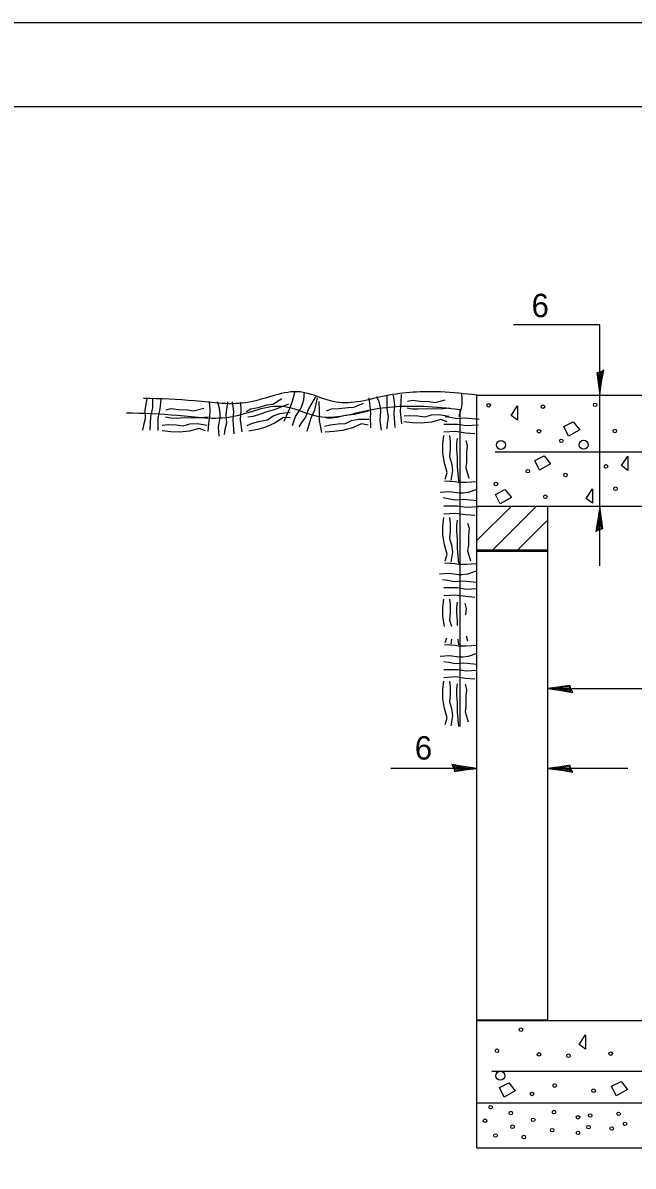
# Model space of a CAD drawing. Extents: x 0 to 2.83, y -0.1 to 1.83.
# Drawn here: x 1.716 to 2.02, y 1.263 to 1.833 of the extents above; entities that cross this region are included whole.
import ezdxf

# ---------------------------------------------------------------- set-up
doc = ezdxf.new("R2010")
doc.units = 0
for name, color, linetype in [('RD_Pr_Roadway_Dimensions', 7, 'Continuous'), ('SH_General_Details', 7, 'Continuous'), ('SH_Printer_Plotting_Border', 7, 'Continuous')]:
    doc.layers.add(name, color=color, linetype=linetype)

msp = doc.modelspace()

# ---------------------------------------------------------------- linework, layer by layer
at = {"layer": 'RD_Pr_Roadway_Dimensions'}
for p, q in [((2.00375, 1.68268), (1.96071, 1.68268)), ((2.00375, 1.5624), (2.00375, 1.68268)), ((1.97773, 1.50107), (2.32547, 1.50107)), ((1.94236, 1.46124), (1.89932, 1.46124)), ((2.01766, 1.46124), (1.97773, 1.46124))]:
    msp.add_line(p, q, dxfattribs=at)
for points in [[(2.00391, 1.65904), (2.0022, 1.65866), (2.00294, 1.65381), (2.00375, 1.64757), (2.00466, 1.65423), (2.00569, 1.66007), (2.00391, 1.65904), (2.00278, 1.65853), (2.00376, 1.65176), (2.00506, 1.65916), (2.0036, 1.65807), (2.0038, 1.65496), (2.00425, 1.65795)], [(2.00358, 1.58053), (2.00529, 1.58092), (2.00455, 1.58577), (2.00375, 1.59201), (2.00283, 1.58535), (2.00181, 1.57951), (2.00358, 1.58053), (2.00471, 1.58105), (2.00374, 1.58782), (2.00244, 1.58042), (2.00389, 1.58151), (2.0037, 1.58462), (2.00324, 1.58163)], [(1.9892, 1.50091), (1.98882, 1.50262), (1.98397, 1.50188), (1.97773, 1.50107), (1.98439, 1.50016), (1.99023, 1.49913), (1.9892, 1.50091), (1.98869, 1.50204), (1.98192, 1.50106), (1.98932, 1.49976), (1.98823, 1.50122), (1.98512, 1.50102), (1.98811, 1.50057)], [(1.93088, 1.46141), (1.93126, 1.4597), (1.93612, 1.46044), (1.94236, 1.46124), (1.93569, 1.46216), (1.92986, 1.46318), (1.93088, 1.46141), (1.93139, 1.46028), (1.93816, 1.46125), (1.93076, 1.46255), (1.93185, 1.4611), (1.93496, 1.46129), (1.93197, 1.46175)], [(1.9892, 1.46108), (1.98882, 1.46279), (1.98397, 1.46205), (1.97773, 1.46124), (1.98439, 1.46033), (1.99023, 1.4593), (1.9892, 1.46108), (1.98869, 1.46221), (1.98192, 1.46123), (1.98932, 1.45993), (1.98823, 1.46139), (1.98512, 1.46119), (1.98811, 1.46074)]]:
    msp.add_lwpolyline(points, dxfattribs=at)
at = {"layer": 'SH_General_Details'}
for p, q in [((2.83333, 1.83333), (-0.00001, 1.83333)), ((1.94236, 1.64757), (2.33584, 1.64757)), ((1.94236, 1.27189), (1.94236, 1.64757)), ((1.93386, 1.64042), (1.93386, 1.48209)), ((1.95945, 1.63742), (1.96263, 1.6422)), ((1.96263, 1.6422), (1.96263, 1.63503)), ((1.96263, 1.63503), (1.95945, 1.63742)), ((1.98573, 1.63184), (1.99051, 1.63424)), ((1.98573, 1.63184), (1.99051, 1.63424)), ((1.99051, 1.63424), (1.9937, 1.63025)), ((1.98812, 1.62707), (1.98573, 1.63184)), ((1.9937, 1.63025), (1.98812, 1.62707)), ((1.95148, 1.61917), (2.33584, 1.61917)), ((1.97124, 1.61486), (1.97602, 1.61725)), ((1.97363, 1.61008), (1.97124, 1.61486)), ((1.97602, 1.61725), (1.9792, 1.61327)), ((2.0146, 1.61237), (2.01778, 1.61715)), ((2.01778, 1.61715), (2.01778, 1.60998)), ((1.9792, 1.61327), (1.97363, 1.61008)), ((2.01778, 1.60998), (2.0146, 1.61237)), ((1.95162, 1.59802), (1.9564, 1.60041)), ((1.95401, 1.59325), (1.95162, 1.59802)), ((1.9564, 1.60041), (1.95958, 1.59643)), ((1.99689, 1.596), (2.00008, 1.60078)), ((2.00008, 1.60078), (2.00008, 1.59361)), ((2.34354, 1.59201), (1.94236, 1.59201)), ((1.94236, 1.57495), (1.95942, 1.59201)), ((1.9496, 1.56964), (1.97197, 1.59201)), ((1.95958, 1.59643), (1.95401, 1.59325)), ((1.97773, 1.33533), (1.97773, 1.59201)), ((2.00008, 1.59361), (1.99689, 1.596)), ((1.96215, 1.56964), (1.97723, 1.58472)), ((1.94236, 1.56964), (1.97773, 1.56964)), ((1.94242, 1.57037), (1.97779, 1.57037)), ((1.94242, 1.57), (1.97779, 1.57)), ((1.94236, 1.3358), (1.97773, 1.3358)), ((1.94236, 1.33533), (1.97773, 1.33533)), ((1.94236, 1.33533), (2.36084, 1.33533)), ((1.99347, 1.32343), (1.99665, 1.32821)), ((1.99665, 1.32821), (1.99665, 1.32104)), ((1.99665, 1.32104), (1.99347, 1.32343)), ((1.94985, 1.31007), (2.33251, 1.31007)), ((1.95359, 1.30189), (1.95837, 1.30428)), ((1.95598, 1.29711), (1.95359, 1.30189)), ((1.95837, 1.30428), (1.96155, 1.3003)), ((2.00956, 1.30257), (2.01434, 1.30496)), ((2.01195, 1.29779), (2.00956, 1.30257)), ((2.01434, 1.30496), (2.01752, 1.30097)), ((1.96155, 1.3003), (1.95598, 1.29711)), ((2.01752, 1.30097), (2.01195, 1.29779)), ((1.94253, 1.29433), (2.36084, 1.29433)), ((1.94236, 1.27189), (2.36084, 1.27189))]:
    msp.add_line(p, q, dxfattribs=at)
msp.add_lwpolyline([(0.16666, 1.79167), (2.79166, 1.79167), (2.79166, 0.04167), (0.16666, 0.04167)], close=True, dxfattribs=at)
for points in [[(1.77756, 1.64582), (1.77664, 1.64009), (1.77677, 1.63574), (1.77587, 1.63253), (1.77538, 1.63003)], [(1.77926, 1.63004), (1.77963, 1.6369), (1.78058, 1.64119), (1.78056, 1.64565)], [(1.78329, 1.62985), (1.78321, 1.636), (1.78415, 1.64066), (1.78473, 1.64534)], [(1.80876, 1.64437), (1.80898, 1.64015), (1.80892, 1.63617), (1.80854, 1.63473), (1.8081, 1.62932)], [(1.81367, 1.62702), (1.81338, 1.63172), (1.81417, 1.63641), (1.81419, 1.63821), (1.81387, 1.64111), (1.81287, 1.64426)], [(1.81777, 1.64417), (1.81703, 1.63795), (1.81733, 1.63361), (1.81656, 1.63037), (1.81616, 1.62785)], [(1.82118, 1.62821), (1.8206, 1.63505), (1.82095, 1.63943), (1.82028, 1.64413)], [(1.82514, 1.62917), (1.82426, 1.63526), (1.82458, 1.64), (1.82455, 1.64407)], [(1.82729, 1.63938), (1.82953, 1.64076), (1.83311, 1.64139), (1.83763, 1.64266), (1.84051, 1.64309), (1.84499, 1.64585)], [(1.8513, 1.64884), (1.85013, 1.64441), (1.84887, 1.64064), (1.84807, 1.63939), (1.846, 1.63436)], [(1.85025, 1.63238), (1.85182, 1.63682), (1.85438, 1.64082), (1.85512, 1.64247), (1.85596, 1.64527), (1.85631, 1.64894)], [(1.86172, 1.64666), (1.85827, 1.64068), (1.85685, 1.63657), (1.85487, 1.63389), (1.85351, 1.63172)], [(1.85768, 1.62956), (1.85959, 1.63616), (1.86148, 1.64013), (1.86284, 1.64613)], [(1.86486, 1.62889), (1.86373, 1.63494), (1.86385, 1.63969), (1.86361, 1.64439)], [(1.8673, 1.6397), (1.86972, 1.64074), (1.87335, 1.64084), (1.87801, 1.64144), (1.88092, 1.64145), (1.88576, 1.64353)], [(1.88836, 1.64617), (1.88897, 1.64212), (1.88931, 1.63816), (1.88907, 1.63669), (1.88917, 1.63125)], [(1.89476, 1.63011), (1.894, 1.63476), (1.89432, 1.6395), (1.89417, 1.6413), (1.89357, 1.64415), (1.89246, 1.64672)], [(1.89747, 1.64724), (1.89734, 1.64078), (1.89806, 1.63649), (1.89761, 1.63319), (1.89747, 1.63064)], [(1.9016, 1.63146), (1.90102, 1.63831), (1.90137, 1.64269), (1.90067, 1.64752)], [(1.90486, 1.63326), (1.90416, 1.63938), (1.90462, 1.64411), (1.90471, 1.64787)], [(1.90774, 1.64444), (1.9103, 1.64507), (1.91389, 1.64457), (1.91859, 1.64439), (1.92146, 1.64392), (1.92657, 1.64517)], [(1.93349, 1.63681), (1.9335, 1.63706), (1.93483, 1.64162), (1.93506, 1.64341), (1.93508, 1.64632), (1.93463, 1.64861)], [(1.78714, 1.64018), (1.78969, 1.64083), (1.79329, 1.64035), (1.79799, 1.6402), (1.80087, 1.63974), (1.80597, 1.64102)], [(1.82768, 1.63235), (1.83037, 1.63348), (1.83419, 1.63456), (1.83777, 1.63519), (1.84061, 1.63712), (1.84399, 1.63844), (1.84905, 1.63911)], [(1.84833, 1.64304), (1.84494, 1.64171), (1.84156, 1.64039), (1.83704, 1.63911), (1.83331, 1.63769), (1.83053, 1.63691), (1.828, 1.63657)], [(1.88827, 1.63954), (1.88473, 1.63872), (1.8812, 1.6379), (1.87654, 1.6373), (1.87264, 1.63644), (1.86977, 1.63607), (1.86722, 1.63611)], [(1.90601, 1.63714), (1.90891, 1.63739), (1.91288, 1.63723), (1.91648, 1.63673), (1.91977, 1.63769), (1.9234, 1.63791), (1.92842, 1.637)], [(1.92894, 1.64095), (1.92531, 1.64073), (1.92169, 1.64051), (1.91699, 1.64069), (1.91301, 1.64048), (1.91012, 1.64059), (1.90761, 1.64105)], [(1.78529, 1.63255), (1.7882, 1.63282), (1.79217, 1.63269), (1.79577, 1.63222), (1.79905, 1.6332), (1.80268, 1.63344), (1.80771, 1.63256)], [(1.8082, 1.63651), (1.80457, 1.63627), (1.80095, 1.63603), (1.79626, 1.63618), (1.79227, 1.63594), (1.78938, 1.63604), (1.78687, 1.63648)], [(1.84914, 1.63614), (1.84572, 1.6363), (1.84159, 1.63364), (1.83691, 1.63157), (1.83274, 1.6304), (1.82847, 1.62957)], [(1.86629, 1.63198), (1.86911, 1.63271), (1.87305, 1.63321), (1.87668, 1.63332), (1.87977, 1.63481), (1.88331, 1.63562), (1.88842, 1.63555)], [(1.88807, 1.63259), (1.88471, 1.63325), (1.88023, 1.63122), (1.87531, 1.62986), (1.87101, 1.62931), (1.86666, 1.62911)], [(1.92759, 1.63414), (1.92438, 1.63534), (1.91963, 1.63408), (1.91455, 1.63355), (1.91022, 1.63372), (1.9059, 1.63425)], [(1.92578, 1.63312), (1.93264, 1.63312), (1.93698, 1.6324), (1.94312, 1.63276)], [(1.94348, 1.63529), (1.93662, 1.63601), (1.93228, 1.63565), (1.92903, 1.63637), (1.9265, 1.63673)], [(1.80689, 1.62969), (1.80368, 1.63088), (1.79894, 1.62958), (1.79386, 1.62902), (1.78952, 1.62916), (1.7852, 1.62966)], [(1.9265, 1.60566), (1.92758, 1.60891), (1.92614, 1.61361), (1.92542, 1.61867), (1.92542, 1.623), (1.92578, 1.62734)], [(1.92578, 1.62915), (1.93192, 1.62951), (1.93662, 1.62878), (1.94132, 1.62842)], [(1.92867, 1.62734), (1.92903, 1.62445), (1.92903, 1.62047), (1.92867, 1.61686), (1.92975, 1.61361), (1.93011, 1.61), (1.92939, 1.60494)], [(1.93337, 1.60458), (1.933, 1.60819), (1.93264, 1.6118), (1.93264, 1.6165), (1.93228, 1.62047), (1.93228, 1.62336), (1.93264, 1.62589)], [(1.93683, 1.62491), (1.93755, 1.62238), (1.93719, 1.61877), (1.93719, 1.61407), (1.93683, 1.61118), (1.93827, 1.60612)], [(1.9424, 1.60422), (1.93698, 1.60385), (1.933, 1.60385), (1.93156, 1.60422), (1.92614, 1.60458)], [(1.92407, 1.59916), (1.92877, 1.59952), (1.93347, 1.59879), (1.93527, 1.59879), (1.93816, 1.59916), (1.9425, 1.6006)], [(1.94255, 1.59477), (1.93569, 1.59549), (1.93135, 1.59513), (1.9281, 1.59585), (1.92557, 1.59621)], [(1.92578, 1.59229), (1.93264, 1.59229), (1.93698, 1.59157), (1.94312, 1.59193)], [(1.9265, 1.56483), (1.92758, 1.56808), (1.92614, 1.57278), (1.92542, 1.57784), (1.92542, 1.58217), (1.92578, 1.58651)], [(1.92578, 1.58832), (1.93192, 1.58868), (1.93662, 1.58796), (1.94132, 1.58759)], [(1.92867, 1.58651), (1.92903, 1.58362), (1.92903, 1.57965), (1.92867, 1.57603), (1.92975, 1.57278), (1.93011, 1.56917), (1.92939, 1.56411)], [(1.93337, 1.56375), (1.933, 1.56736), (1.93264, 1.57097), (1.93264, 1.57567), (1.93228, 1.57965), (1.93228, 1.58254), (1.93264, 1.58507)], [(1.93776, 1.58362), (1.93848, 1.58109), (1.93812, 1.57748), (1.93812, 1.57278), (1.93776, 1.56989), (1.93921, 1.56483)], [(1.9424, 1.56339), (1.93698, 1.56303), (1.933, 1.56303), (1.93156, 1.56339), (1.92614, 1.56375)], [(1.92376, 1.55833), (1.92846, 1.55869), (1.93315, 1.55797), (1.93496, 1.55797), (1.93785, 1.55833), (1.94219, 1.55977)], [(1.94224, 1.55394), (1.93538, 1.55467), (1.93104, 1.5543), (1.92779, 1.55503), (1.92526, 1.55539)], [(1.92578, 1.55146), (1.93264, 1.55146), (1.93698, 1.55074), (1.94236, 1.55106)], [(1.92578, 1.54749), (1.93192, 1.54785), (1.93662, 1.54713), (1.94132, 1.54677)], [(1.92613, 1.53204), (1.92542, 1.53701), (1.92542, 1.54135), (1.92578, 1.54568)], [(1.92867, 1.54568), (1.92903, 1.54279), (1.92903, 1.53882), (1.92867, 1.5352), (1.92966, 1.53223)], [(1.93264, 1.53258), (1.93264, 1.53484), (1.93228, 1.53882), (1.93228, 1.54171), (1.93264, 1.54424)], [(1.93628, 1.54364), (1.93701, 1.54111), (1.93668, 1.53785)], [(1.9265, 1.524), (1.92732, 1.52645)], [(1.92975, 1.5258), (1.92939, 1.52328)], [(1.93337, 1.52292), (1.93309, 1.52568)], [(1.93701, 1.52738), (1.93773, 1.52485)], [(1.92407, 1.51727), (1.92877, 1.51763), (1.93346, 1.5169), (1.93527, 1.5169), (1.93816, 1.51727), (1.9425, 1.51871)], [(1.9424, 1.52256), (1.93698, 1.5222), (1.933, 1.5222), (1.93156, 1.52256), (1.92614, 1.52292)], [(1.94236, 1.51308), (1.93592, 1.51376), (1.93158, 1.5134), (1.92833, 1.51412), (1.9258, 1.51448)], [(1.92578, 1.51063), (1.93264, 1.51063), (1.93698, 1.50991), (1.94236, 1.51023)], [(1.92578, 1.50666), (1.93192, 1.50702), (1.93662, 1.5063), (1.94132, 1.50594)], [(1.9265, 1.48317), (1.92758, 1.48643), (1.92614, 1.49112), (1.92542, 1.49618), (1.92542, 1.50052), (1.92578, 1.50485)], [(1.92867, 1.50485), (1.92903, 1.50196), (1.92903, 1.49799), (1.92867, 1.49438), (1.92975, 1.49112), (1.93011, 1.48751), (1.92939, 1.48245)], [(1.93337, 1.48209), (1.933, 1.48571), (1.93264, 1.48932), (1.93264, 1.49402), (1.93228, 1.49799), (1.93228, 1.50088), (1.93264, 1.50341)], [(1.93652, 1.5032), (1.93724, 1.50067), (1.93688, 1.49706), (1.93688, 1.49236), (1.93652, 1.48947), (1.93796, 1.48441)]]:
    msp.add_lwpolyline(points, dxfattribs=at)
for centre, radius in [((1.94828, 1.64248), 0.000887), ((2.00142, 1.64271), 0.000887), ((1.97539, 1.64175), 0.000887), ((1.97336, 1.62947), 0.000887), ((2.01124, 1.62965), 0.000887), ((1.95434, 1.62269), 0.00225), ((1.98452, 1.6247), 0.000887), ((1.99569, 1.62275), 0.00225), ((1.96779, 1.60956), 0.000887), ((2.00682, 1.61195), 0.000887), ((1.95186, 1.60319), 0.000887), ((1.98659, 1.60768), 0.000887), ((2.0116, 1.6008), 0.000887), ((1.97655, 1.59681), 0.000887), ((1.96435, 1.33086), 0.000887), ((1.95244, 1.32031), 0.000887), ((1.97338, 1.31849), 0.000887), ((1.98814, 1.31781), 0.000887), ((2.00919, 1.31887), 0.000887), ((1.95409, 1.30783), 0.00225), ((1.9812, 1.30294), 0.000887), ((2.00064, 1.30039), 0.000887), ((1.96992, 1.29875), 0.000887), ((1.94921, 1.29213), 0.000887), ((1.95932, 1.28927), 0.000887), ((1.98084, 1.2897), 0.000887), ((2.01313, 1.28884), 0.000887), ((1.9464, 1.2854), 0.000887), ((1.97051, 1.28583), 0.000887), ((1.99289, 1.28712), 0.000887), ((1.99892, 1.28798), 0.000887), ((2.0163, 1.28385), 0.000887), ((1.95169, 1.27804), 0.000887), ((1.96018, 1.28238), 0.000887), ((1.97998, 1.28066), 0.000887), ((1.99289, 1.27937), 0.000887), ((1.99808, 1.28219), 0.000887), ((2.00968, 1.28152), 0.000887), ((1.96577, 1.27722), 0.000887)]:
    msp.add_circle(centre, radius, dxfattribs=at)
for points in [[(1.94236, 1.64757), (1.92421, 1.6491), (1.89685, 1.64719), (1.87202, 1.64401), (1.8542, 1.6491), (1.82874, 1.64401), (1.80137, 1.64465), (1.77591, 1.64592)], [(1.76742, 1.63878), (1.79288, 1.6375), (1.82025, 1.63687), (1.84571, 1.64196), (1.86353, 1.63687), (1.88835, 1.64005), (1.91572, 1.64196), (1.93386, 1.64042)]]:
    msp.add_spline(points, degree=3, dxfattribs=at)
at = {"layer": 'SH_Printer_Plotting_Border'}
msp.add_lwpolyline([(-0.00001, 0), (2.83333, 0), (2.83333, 1.83333), (-0.00001, 1.83333)], close=True, dxfattribs=at)

# ---------------------------------------------------------------- texts
at = {"layer": 'RD_Pr_Roadway_Dimensions'}
for p in [(1.96966, 1.68647), (1.91136, 1.46564)]:
    msp.add_text('6', height=0.01167, dxfattribs=at).set_placement(p)

doc.saveas('drawing.dxf')
